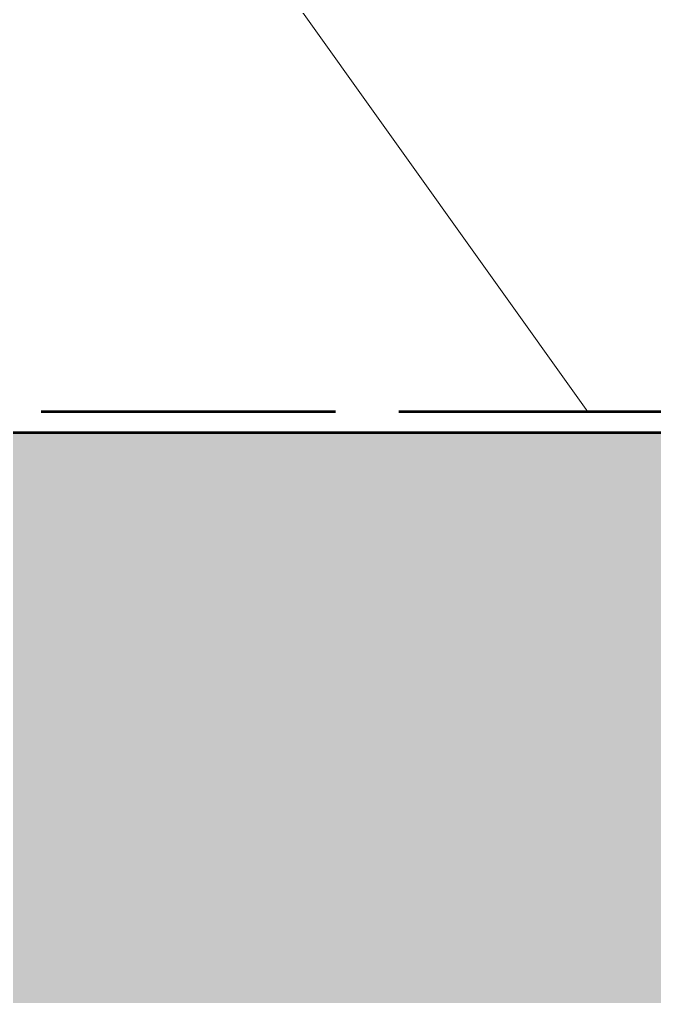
# Model space of a CAD drawing. Header units: millimetres. Extents: x -6059 to 136424, y -4267 to 4144.
# Drawn here: x 129906 to 130972, y 615 to 2253 of the extents above; entities that cross this region are included whole.
import ezdxf

# ---------------------------------------------------------------- set-up
doc = ezdxf.new("R2010")
doc.units = ezdxf.units.MM
doc.linetypes.add('DASH_494_106', pattern=[599.722222, 493.888889, -105.833333])
for name, color, linetype in [('GEOFAB', 5, 'Continuous'), ('LEADERS', 7, 'Continuous'), ('MODULE_ART', 7, 'Continuous'), ('TANK', 7, 'Continuous')]:
    doc.layers.add(name, color=color, linetype=linetype)

# ---------------------------------------------------------------- blocks, each defined once
blk = doc.blocks.new('atlancube_face')
at = {"true_color": 0x000000}
blk.add_solid([(-1.8, -1.8), (1151.8, -1.8), (-1.8, 781.8), (1151.8, 781.8)], dxfattribs=at)

msp = doc.modelspace()

# ---------------------------------------------------------------- linework, layer by layer
at = {"layer": 'GEOFAB', "color": 5, "linetype": 'DASH_494_106', "lineweight": 53}
msp.add_lwpolyline([(-35.3, -35.3), (133435.3, -35.3), (133435.3, 1595.3), (-35.3, 1595.3)], close=True, dxfattribs=at)
at = {"layer": 'LEADERS', "lineweight": 18}
msp.add_line((130119.2, 2632.4), (130860, 1595.3), dxfattribs=at)
at = {"layer": 'TANK', "lineweight": 53}
msp.add_lwpolyline([(0, 0), (133400, 0), (133400, 1560), (0, 1560)], close=True, dxfattribs=at)

# ---------------------------------------------------------------- block references
at = {"layer": 'MODULE_ART'}
for p in [(128800, 780), (129950, 780), (128800, 0), (129950, 0)]:
    msp.add_blockref('atlancube_face', p, dxfattribs=at)

doc.saveas('drawing.dxf')
